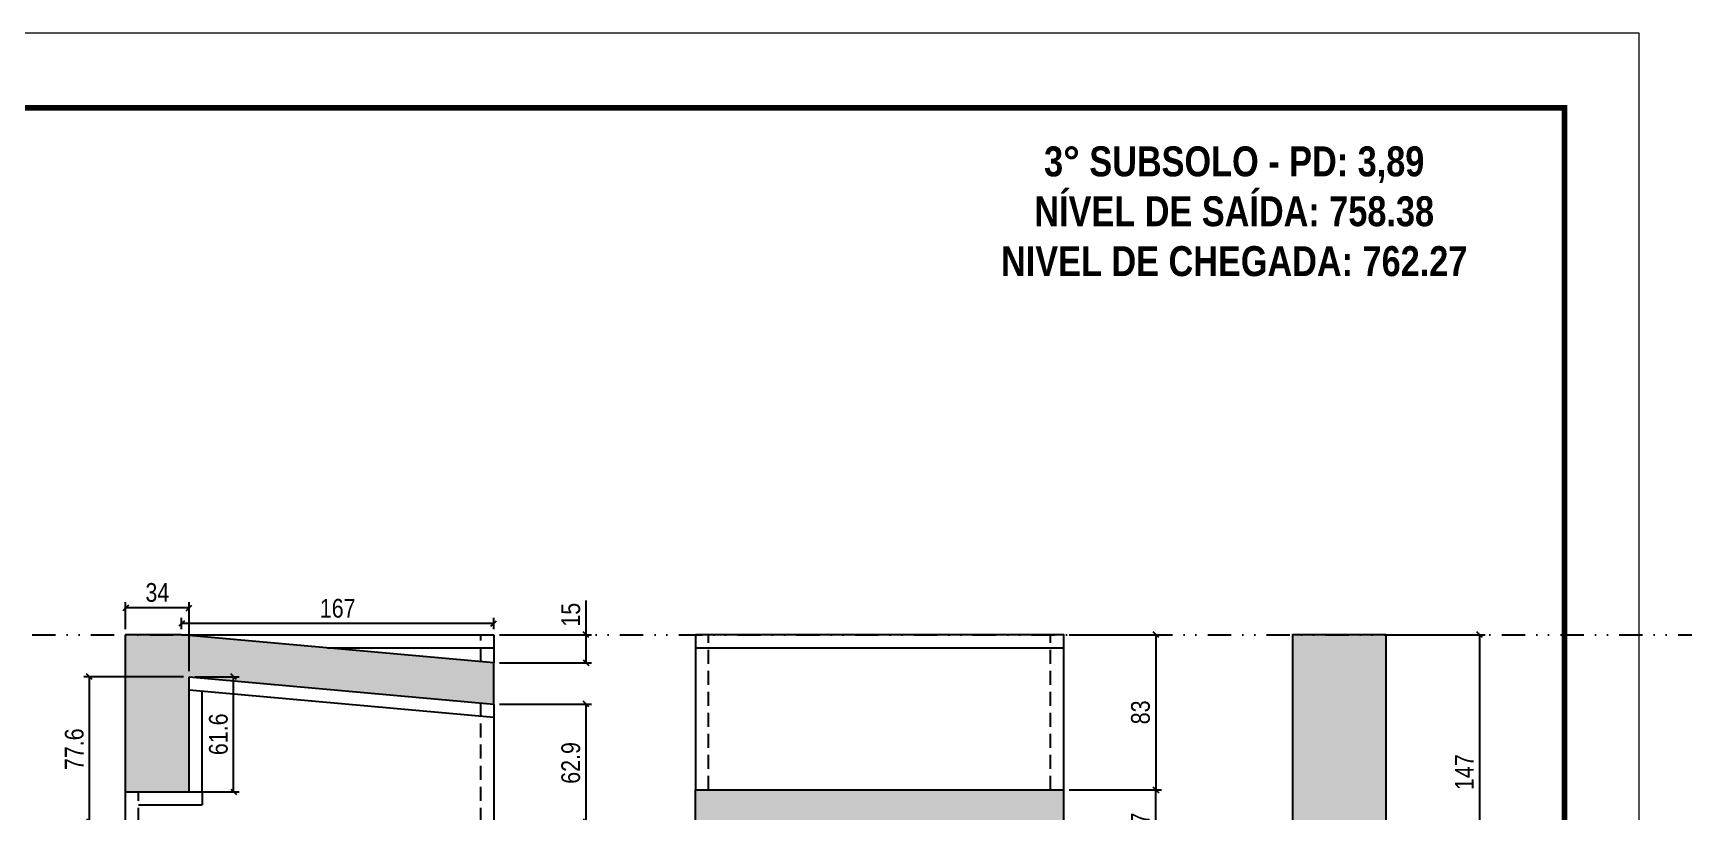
# Model space of a CAD drawing. Header units: millimetres. Extents: x 13777 to 27878, y -21631 to 6985.
# Drawn here: x 19808 to 20691, y 4271 to 4688 of the extents above; entities that cross this region are included whole.
import ezdxf

# ---------------------------------------------------------------- set-up
doc = ezdxf.new("R2010")
doc.units = ezdxf.units.MM
for name, pattern in [('DASHED', [0.75, 0.5, -0.25]), ('DIVIDE2', [0.625, 0.25, -0.125, 0, -0.125, 0, -0.125]), ('HIDDEN', [0.375, 0.25, -0.125])]:
    doc.linetypes.add(name, pattern=pattern)
for name, color, linetype in [('COTA', 241, 'Continuous'), ('NOMENCLATURA', 7, 'Continuous'), ('Nível', 160, 'Continuous'), ('Painéis', 200, 'Continuous'), ('SARR_2.2x7', 40, 'Continuous'), ('Sarrafo de Pressão', 42, 'HIDDEN')]:
    doc.layers.add(name, color=color, linetype=linetype)
doc.layers.add('Folhas', color=255, linetype='Continuous', lineweight=9)
doc.layers.add('SARRAFO DE PRESSAO', color=251, linetype='DASHED', lineweight=9)
doc.styles.add('COTA TECNICA', font='techl___.ttf', dxfattribs={"height": 10})
doc.styles.add('ROMANC', font='techb___.ttf', dxfattribs={"height": 2.5})
doc.dimstyles.new('PAINEL', dxfattribs={"dimtxt": 10, "dimasz": 3, "dimexe": 3, "dimexo": 3, "dimgap": 3, "dimtad": 1, "dimdec": 1, "dimzin": 12, "dimdsep": 46, "dimtxsty": 'COTA TECNICA', "dimblk1": 'OBLIQUE', "dimblk2": 'OBLIQUE', "dimsah": 1, "dimcen": 0.9, "dimclrd": 4, "dimclre": 4, "dimclrt": 240, "dimadec": 1, "dimazin": 3, "dimtfac": 1, "dimtdec": 1, "dimtmove": 0, "dimatfit": 3, "dimfxl": 1, "dimtolj": 1, "dimtzin": 12, "dimarcsym": 0})

# ---------------------------------------------------------------- blocks, each defined once
blk = doc.blocks.new('9999999999')
at = {"layer": 'Folhas'}
blk.add_lwpolyline([(98138.98, 34190.21), (99623.98, 34190.21), (99623.98, 35240.21), (98138.98, 35240.21)], close=True, dxfattribs=at)
at = {"layer": 'Folhas', "color": 30, "const_width": 3}
blk.add_lwpolyline([(98213.98, 34230.21), (99583.98, 34230.21), (99583.98, 35200.21), (98213.98, 35200.21)], close=True, dxfattribs=at)
blk = doc.blocks.new('_Oblique')
at = {"color": 0, "linetype": 'ByBlock', "lineweight": -2}
blk.add_line((-0.5, -0.5), (0.5, 0.5), dxfattribs=at)
blk = doc.blocks.new('*D1189')
at = {"layer": 'COTA', "color": 4, "linetype": 'ByBlock', "lineweight": -2, "transparency": 16777216}
for p, q in [((20534.52, 4365.86), (20584.51, 4365.86)), ((20581.51, 4365.86), (20581.51, 4218.88)), ((20534.52, 4218.88), (20584.51, 4218.88))]:
    blk.add_line(p, q, dxfattribs=at)
at = {"layer": 'Defpoints', "color": 0, "linetype": 'ByBlock', "transparency": 16777216}
for p in [(20531.52, 4365.86), (20531.52, 4218.88), (20581.51, 4218.88)]:
    blk.add_point(p, dxfattribs=at)
at = {"layer": 'COTA', "color": 4, "linetype": 'ByBlock', "lineweight": -2, "transparency": 16777216, "xscale": 3, "yscale": 3, "zscale": 3}
for p, rotation in [((20581.51, 4365.86), 90), ((20581.51, 4218.88), 270)]:
    blk.add_blockref('_Oblique', p, dxfattribs=dict(at, rotation=rotation))
at = {"layer": 'COTA', "color": 240, "linetype": 'ByBlock', "transparency": 16777216, "insert": (20573.43, 4292.37), "char_height": 10, "attachment_point": 5, "rotation": 90, "style": 'COTA TECNICA'}
blk.add_mtext('\\A1;147', dxfattribs=at)
blk = doc.blocks.new('*D1191')
at = {"layer": 'COTA', "color": 4, "lineweight": -2, "transparency": 16777216}
for p, q in [((20057.09, 4328.79), (20106.45, 4328.79)), ((20103.45, 4265.86), (20103.45, 4328.79)), ((20057.09, 4265.86), (20106.45, 4265.86))]:
    blk.add_line(p, q, dxfattribs=at)
at = {"layer": 'Defpoints', "color": 0, "transparency": 16777216}
for p in [(20054.09, 4328.79), (20103.45, 4328.79), (20054.09, 4265.86)]:
    blk.add_point(p, dxfattribs=at)
at = {"layer": 'COTA', "color": 4, "lineweight": -2, "transparency": 16777216, "xscale": 3, "yscale": 3, "zscale": 3}
for p, rotation in [((20103.45, 4328.79), 90), ((20103.45, 4265.86), 270)]:
    blk.add_blockref('_Oblique', p, dxfattribs=dict(at, rotation=rotation))
at = {"layer": 'COTA', "color": 240, "transparency": 16777216, "insert": (20095.32, 4297.32), "char_height": 10, "attachment_point": 5, "rotation": 90, "style": 'COTA TECNICA'}
blk.add_mtext('\\A1;62.9', dxfattribs=at)
blk = doc.blocks.new('*D1192')
at = {"layer": 'COTA', "color": 4, "lineweight": -2, "transparency": 16777216}
for p, q in [((20103.45, 4365.86), (20103.45, 4384.23)), ((20057.09, 4365.86), (20106.45, 4365.86)), ((20103.45, 4350.88), (20103.45, 4365.86)), ((20057.09, 4350.88), (20106.45, 4350.88))]:
    blk.add_line(p, q, dxfattribs=at)
at = {"layer": 'Defpoints', "color": 0, "transparency": 16777216}
for p in [(20054.09, 4365.86), (20103.45, 4365.86), (20054.09, 4350.88)]:
    blk.add_point(p, dxfattribs=at)
at = {"layer": 'COTA', "color": 4, "lineweight": -2, "transparency": 16777216, "xscale": 3, "yscale": 3, "zscale": 3}
for p, rotation in [((20103.45, 4365.86), 90), ((20103.45, 4350.88), 270)]:
    blk.add_blockref('_Oblique', p, dxfattribs=dict(at, rotation=rotation))
at = {"layer": 'COTA', "color": 240, "transparency": 16777216, "insert": (20095.34, 4376.55), "char_height": 10, "attachment_point": 5, "rotation": 90, "style": 'COTA TECNICA'}
blk.add_mtext('\\A1;15', dxfattribs=at)
blk = doc.blocks.new('*D1193')
at = {"layer": 'COTA', "color": 4, "lineweight": -2, "transparency": 16777216}
for p, q in [((19888.09, 4343.41), (19834.76, 4343.41)), ((19837.76, 4265.86), (19837.76, 4343.41)), ((19854.09, 4265.86), (19834.76, 4265.86))]:
    blk.add_line(p, q, dxfattribs=at)
at = {"layer": 'Defpoints', "color": 0, "transparency": 16777216}
for p in [(19837.76, 4343.41), (19891.09, 4343.41), (19857.09, 4265.86)]:
    blk.add_point(p, dxfattribs=at)
at = {"layer": 'COTA', "color": 4, "lineweight": -2, "transparency": 16777216, "xscale": 3, "yscale": 3, "zscale": 3}
for p, rotation in [((19837.76, 4343.41), 90), ((19837.76, 4265.86), 270)]:
    blk.add_blockref('_Oblique', p, dxfattribs=dict(at, rotation=rotation))
at = {"layer": 'COTA', "color": 240, "transparency": 16777216, "insert": (19829.66, 4304.64), "char_height": 10, "attachment_point": 5, "rotation": 90, "style": 'COTA TECNICA'}
blk.add_mtext('\\A1;77.6', dxfattribs=at)
blk = doc.blocks.new('*D1194')
at = {"layer": 'COTA', "color": 4, "lineweight": -2, "transparency": 16777216}
for p, q in [((19894.09, 4343.41), (19917.89, 4343.41)), ((19914.89, 4281.86), (19914.89, 4343.41)), ((19894.09, 4281.86), (19917.89, 4281.86))]:
    blk.add_line(p, q, dxfattribs=at)
at = {"layer": 'Defpoints', "color": 0, "transparency": 16777216}
for p in [(19891.09, 4343.41), (19914.89, 4343.41), (19891.09, 4281.86)]:
    blk.add_point(p, dxfattribs=at)
at = {"layer": 'COTA', "color": 4, "lineweight": -2, "transparency": 16777216, "xscale": 3, "yscale": 3, "zscale": 3}
for p, rotation in [((19914.89, 4343.41), 90), ((19914.89, 4281.86), 270)]:
    blk.add_blockref('_Oblique', p, dxfattribs=dict(at, rotation=rotation))
at = {"layer": 'COTA', "color": 240, "transparency": 16777216, "insert": (19906.79, 4312.64), "char_height": 10, "attachment_point": 5, "rotation": 90, "style": 'COTA TECNICA'}
blk.add_mtext('\\A1;61.6', dxfattribs=at)
blk = doc.blocks.new('*D1195')
at = {"layer": 'COTA', "color": 4, "lineweight": -2, "transparency": 16777216}
for p, q in [((19857.09, 4368.86), (19857.09, 4383.21)), ((19891.09, 4346.41), (19891.09, 4383.21)), ((19891.09, 4380.21), (19857.09, 4380.21))]:
    blk.add_line(p, q, dxfattribs=at)
at = {"layer": 'Defpoints', "color": 0, "transparency": 16777216}
for p in [(19857.09, 4380.21), (19857.09, 4365.86), (19891.09, 4343.41)]:
    blk.add_point(p, dxfattribs=at)
at = {"layer": 'COTA', "color": 4, "lineweight": -2, "transparency": 16777216, "xscale": 3, "yscale": 3, "zscale": 3, "rotation": 180}
blk.add_blockref('_Oblique', (19857.09, 4380.21), dxfattribs=at)
at = {"layer": 'COTA', "color": 4, "lineweight": -2, "transparency": 16777216, "xscale": 3, "yscale": 3, "zscale": 3}
blk.add_blockref('_Oblique', (19891.09, 4380.21), dxfattribs=at)
at = {"layer": 'COTA', "color": 240, "transparency": 16777216, "insert": (19874.09, 4388.43), "char_height": 10, "attachment_point": 5, "style": 'COTA TECNICA'}
blk.add_mtext('\\A1;34', dxfattribs=at)
blk = doc.blocks.new('*D1196')
at = {"layer": 'COTA', "color": 4, "lineweight": -2, "transparency": 16777216}
for p, q in [((19887.09, 4368.86), (19887.09, 4374.86)), ((20054.09, 4368.86), (20054.09, 4374.86)), ((20054.09, 4371.86), (19887.09, 4371.86))]:
    blk.add_line(p, q, dxfattribs=at)
at = {"layer": 'Defpoints', "color": 0, "transparency": 16777216}
for p in [(19887.09, 4371.86), (19887.09, 4365.86), (20054.09, 4365.86)]:
    blk.add_point(p, dxfattribs=at)
at = {"layer": 'COTA', "color": 4, "lineweight": -2, "transparency": 16777216, "xscale": 3, "yscale": 3, "zscale": 3, "rotation": 180}
blk.add_blockref('_Oblique', (19887.09, 4371.86), dxfattribs=at)
at = {"layer": 'COTA', "color": 4, "lineweight": -2, "transparency": 16777216, "xscale": 3, "yscale": 3, "zscale": 3}
blk.add_blockref('_Oblique', (20054.09, 4371.86), dxfattribs=at)
at = {"layer": 'COTA', "color": 240, "transparency": 16777216, "insert": (19970.59, 4379.96), "char_height": 10, "attachment_point": 5, "style": 'COTA TECNICA'}
blk.add_mtext('\\A1;167', dxfattribs=at)
blk = doc.blocks.new('*D1208')
at = {"layer": 'COTA', "color": 4, "lineweight": -2, "transparency": 16777216}
for p, q in [((20362.03, 4365.86), (20411.39, 4365.86)), ((20408.39, 4365.86), (20408.39, 4282.86)), ((20362.03, 4282.86), (20411.39, 4282.86))]:
    blk.add_line(p, q, dxfattribs=at)
at = {"layer": 'Defpoints', "color": 0, "transparency": 16777216}
for p in [(20359.03, 4365.86), (20359.03, 4282.86), (20408.39, 4282.86)]:
    blk.add_point(p, dxfattribs=at)
at = {"layer": 'COTA', "color": 4, "lineweight": -2, "transparency": 16777216, "xscale": 3, "yscale": 3, "zscale": 3}
for p, rotation in [((20408.39, 4365.86), 90), ((20408.39, 4282.86), 270)]:
    blk.add_blockref('_Oblique', p, dxfattribs=dict(at, rotation=rotation))
at = {"layer": 'COTA', "color": 240, "transparency": 16777216, "insert": (20400.15, 4324.36), "char_height": 10, "attachment_point": 5, "rotation": 90, "style": 'COTA TECNICA'}
blk.add_mtext('\\A1;83', dxfattribs=at)
blk = doc.blocks.new('*D1209')
at = {"layer": 'COTA', "color": 4, "lineweight": -2, "transparency": 16777216}
for p, q in [((20362.03, 4282.86), (20411.39, 4282.86)), ((20408.39, 4245.86), (20408.39, 4282.86)), ((20351.03, 4245.86), (20411.39, 4245.86))]:
    blk.add_line(p, q, dxfattribs=at)
at = {"layer": 'Defpoints', "color": 0, "transparency": 16777216}
for p in [(20359.03, 4282.86), (20408.39, 4282.86), (20348.03, 4245.86)]:
    blk.add_point(p, dxfattribs=at)
at = {"layer": 'COTA', "color": 4, "lineweight": -2, "transparency": 16777216, "xscale": 3, "yscale": 3, "zscale": 3}
for p, rotation in [((20408.39, 4282.86), 90), ((20408.39, 4245.86), 270)]:
    blk.add_blockref('_Oblique', p, dxfattribs=dict(at, rotation=rotation))
at = {"layer": 'COTA', "color": 240, "transparency": 16777216, "insert": (20400.17, 4264.36), "char_height": 10, "attachment_point": 5, "rotation": 90, "style": 'COTA TECNICA'}
blk.add_mtext('\\A1;37', dxfattribs=at)

msp = doc.modelspace()

# ---------------------------------------------------------------- hatches: boundary and pattern name
at = {"layer": 'COTA'}
h = msp.add_hatch(dxfattribs=at)
h.set_pattern_fill('AR-CONC', color=256, scale=0.03)
h.paths.add_polyline_path([(20054.09, 4328.79), (20054.09, 4350.88), (19887.09, 4365.86), (19857.09, 4365.86), (19857.09, 4281.86), (19891.09, 4281.86), (19891.09, 4343.41)])
h = msp.add_hatch(dxfattribs=at)
h.set_pattern_fill('AR-CONC', color=256, scale=0.03)
h.set_pattern_definition([(50, (1666.773, 53), (5.4655401, -0.4781726), [0.5715, -6.2865]), (355, (1666.773, 53), (-1.0573026, 5.7317054), [0.4572, -5.0292175]), (100.451445, (1667.2285, 52.96), (4.4082374, 5.2535326), [0.4857003, -5.3427073]), (46.1842, (1666.773, 54.524), (8.1323712, -1.2612698), [0.85725, -9.42975]), (96.635558, (1667.451, 54.419), (7.122124, 7.4227837), [0.7285507, -8.0140682]), (351.18415, (1666.773, 54.524), (7.122124, 7.4227837), [0.685799, -7.543792]), (21, (1667.535, 54.143), (4.5484317, -3.0679559), [0.5715, -6.2865]), (326, (1667.535, 54.143), (1.8540609, 5.525639), [0.4572, -5.0292]), (71.451445, (1667.914, 53.8873), (6.4024926, 2.457683), [0.4857003, -5.3426981]), (37.5, (1666.773, 53), (0.0926581, 2.53665117), [0, -4.96824, 0, -5.1054, 0, -5.04825]), (7.5, (1666.773, 53), (2.00458988, 3.00541724), [0, -2.91084, 0, -4.85394, 0, -1.92405]), (327.5, (1665.0738, 53), (4.06771786, -0.17186232), [0, -1.905, 0, -5.9436, 0, -7.8867]), (317.5, (1664.3118, 53), (4.44387544, 0.7627947), [0, -2.4765, 0, -3.94716, 0, -5.6007])])
h.paths.add_polyline_path([(20531.52, 4365.86), (20481.52, 4365.86), (20481.52, 4218.88), (20531.52, 4218.88)])
h = msp.add_hatch(dxfattribs=at)
h.set_pattern_fill('AR-CONC', color=256, scale=0.03)
h.paths.add_polyline_path([(20348.03, 4245.86), (20348.03, 4218.86), (20359.03, 4218.86), (20359.03, 4282.86), (20162.03, 4282.86), (20162.03, 4245.86)])

# ---------------------------------------------------------------- linework, layer by layer
for p, q in [((19857.09, 4281.86), (19857.09, 4365.86)), ((19887.09, 4365.86), (19857.09, 4365.86)), ((20054.09, 4328.79), (20054.09, 4350.88)), ((19891.09, 4281.86), (19898.09, 4281.86)), ((19898.09, 4281.86), (19898.09, 4274.86))]:
    msp.add_line(p, q, dxfattribs=at)
at = {"layer": 'COTA', "linetype": 'ByBlock'}
for p, q in [((20162.03, 4245.86), (20162.03, 4282.86)), ((20359.03, 4218.86), (20359.03, 4282.86))]:
    msp.add_line(p, q, dxfattribs=at)
msp.add_lwpolyline([(20481.52, 4218.88), (20531.52, 4218.88), (20531.52, 4365.86), (20481.52, 4365.86)], close=True, dxfattribs=at)
at = {"layer": 'Nível', "color": 4, "linetype": 'DIVIDE2', "ltscale": 50}
msp.add_line((19178.11, 4365.86), (21527.29, 4365.86), dxfattribs=at)
at = {"layer": 'Painéis'}
for p, q in [((20054.09, 4350.88), (19887.09, 4365.86)), ((19887.09, 4365.86), (20054.09, 4365.86)), ((20054.09, 4365.86), (20054.09, 4350.88)), ((19891.09, 4281.86), (19891.09, 4343.41)), ((19891.09, 4343.41), (20054.09, 4328.79)), ((20054.09, 4328.79), (20054.09, 4218.86)), ((19857.09, 4218.86), (19857.09, 4281.86)), ((19857.09, 4281.86), (19891.09, 4281.86))]:
    msp.add_line(p, q, dxfattribs=at)
msp.add_lwpolyline([(20162.03, 4282.86), (20359.03, 4282.86), (20359.03, 4365.86), (20162.03, 4365.86)], close=True, dxfattribs=at)
at = {"layer": 'SARR_2.2x7'}
for p, q in [((19965.1, 4358.86), (20054.09, 4358.86)), ((20162.03, 4358.86), (20359.03, 4358.86)), ((19891.09, 4336.38), (20054.09, 4321.76)), ((19898.09, 4281.86), (19898.09, 4335.76)), ((19864.09, 4274.86), (19898.09, 4274.86))]:
    msp.add_line(p, q, dxfattribs=at)
at = {"layer": 'Sarrafo de Pressão', "ltscale": 30}
for p, q in [((20047.09, 4351.5), (20047.09, 4365.86)), ((20169.03, 4282.86), (20169.03, 4365.86)), ((20352.03, 4282.86), (20352.03, 4365.86)), ((20047.09, 4265.86), (20047.09, 4329.42)), ((19864.09, 4265.86), (19864.09, 4281.86))]:
    msp.add_line(p, q, dxfattribs=at)

# ---------------------------------------------------------------- block references
at = {"layer": 'SARRAFO DE PRESSAO', "color": 6, "linetype": 'ByBlock'}
msp.add_blockref('9999999999', (-78957.01, -30552.63), dxfattribs=at)

# ---------------------------------------------------------------- texts
at = {"layer": 'NOMENCLATURA', "color": 2, "insert": (20450.25, 4653.64), "char_height": 16, "attachment_point": 2, "style": 'ROMANC'}
msp.add_mtext_dynamic_manual_height_columns('\\P3° SUBSOLO - PD: 3,89\\PNÍVEL DE SAÍDA: 758.38\\PNIVEL DE CHEGADA: 762.27', width=300.2766, gutter_width=1, heights=[0], dxfattribs=at)

# ---------------------------------------------------------------- dimensions: what is measured, and where the dimension line sits
at = {"layer": 'COTA'}
for base, p1, p2, picture, middle in [((19857.09, 4380.21), (19891.09, 4343.41), (19857.09, 4365.86), '*D1195', (19874.09, 4388.43)), ((19887.09, 4371.86), (20054.09, 4365.86), (19887.09, 4365.86), '*D1196', (19970.59, 4379.96))]:
    dim = msp.add_linear_dim(base=base, p1=p1, p2=p2, dimstyle='PAINEL', dxfattribs=at)
    dim.commit()
    dim.dimension.update_dxf_attribs({"geometry": picture, "text_midpoint": middle})
for base, p1, p2, picture, middle in [((20103.45, 4365.86), (20054.09, 4350.88), (20054.09, 4365.86), '*D1192', (20095.34, 4376.55)), ((20408.39, 4282.86), (20359.03, 4365.86), (20359.03, 4282.86), '*D1208', (20400.15, 4324.36)), ((19837.7648, 4343.4129), (19857.0851, 4265.8602), (19891.0851, 4343.4129), '*D1193', (19829.6624, 4304.6366)), ((19914.8884, 4343.4129), (19891.0851, 4281.8602), (19891.0851, 4343.4129), '*D1194', (19906.786, 4312.6366)), ((20408.39, 4282.86), (20348.03, 4245.86), (20359.03, 4282.86), '*D1209', (20400.17, 4264.36))]:
    dim = msp.add_linear_dim(base=base, p1=p1, p2=p2, angle=90, dimstyle='PAINEL', dxfattribs=at)
    dim.commit()
    dim.dimension.update_dxf_attribs({"geometry": picture, "text_midpoint": middle})
at = {"layer": 'COTA', "linetype": 'ByBlock'}
dim = msp.add_linear_dim(base=(20581.51, 4218.88), p1=(20531.52, 4365.86), p2=(20531.52, 4218.88), angle=90, dimstyle='PAINEL', dxfattribs=at)
dim.commit()
dim.dimension.update_dxf_attribs({"geometry": '*D1189', "text_midpoint": (20573.43, 4292.37)})
at = {"layer": 'COTA'}
dim = msp.add_linear_dim(base=(20103.45, 4328.79), p1=(20054.09, 4265.86), p2=(20054.09, 4328.79), angle=90, dimstyle='PAINEL', override={"dimtmove": 1}, dxfattribs=at)
dim.commit()
dim.dimension.update_dxf_attribs({"geometry": '*D1191', "text_midpoint": (20095.32, 4297.32)})

doc.saveas('drawing.dxf')
